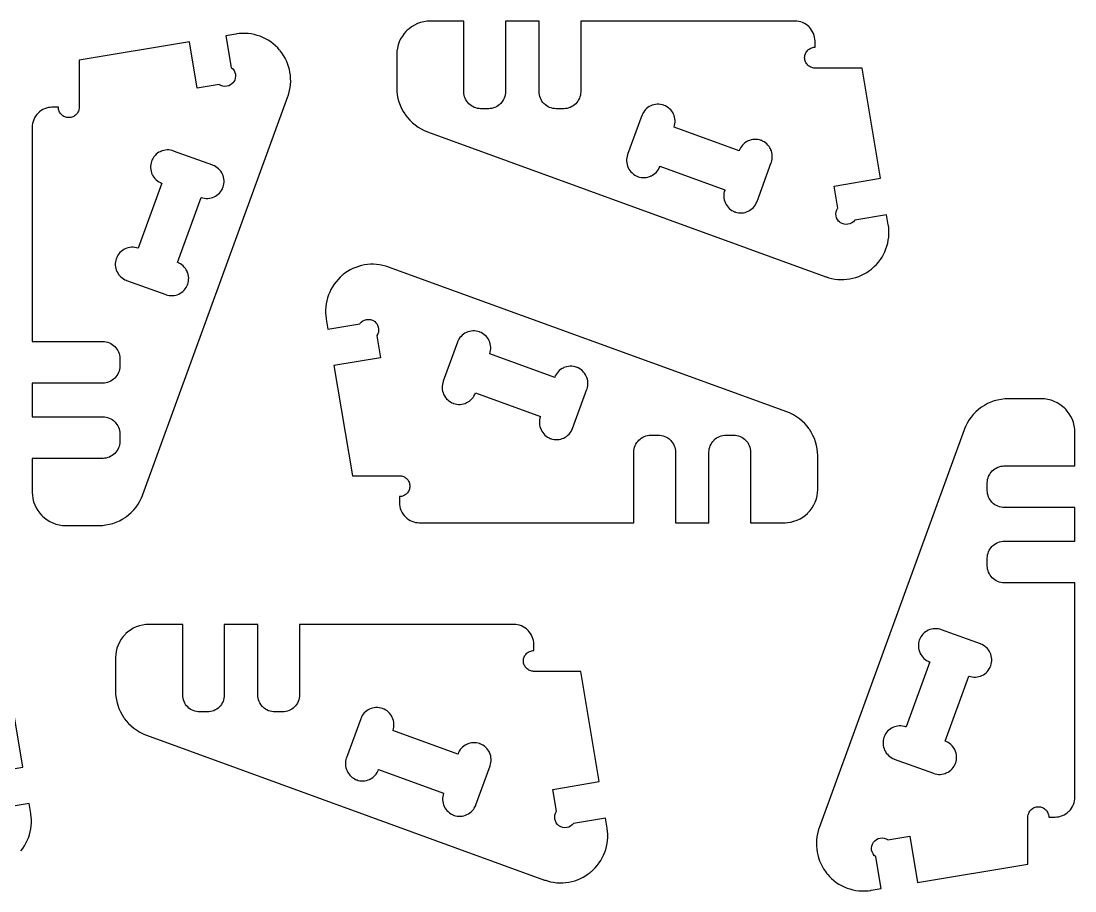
# Model space of a CAD drawing. Extents: x 0 to 371, y 0 to 268.
# Drawn here: x 209.9 to 366.9, y 139 to 268.5 of the extents above; entities that cross this region are included whole.
import ezdxf

# ---------------------------------------------------------------- set-up
doc = ezdxf.new("R2010")
doc.units = 0
doc.layers.get('0').update_dxf_attribs({"linetype": 'CONTINUOUS'})

msp = doc.modelspace()

# ---------------------------------------------------------------- linework, layer by layer
at = {"color": 0}
for points in [[(293.264, 258), (293.264, 257.935), (293.251, 257.739), (293.213, 257.486), (293.15, 257.242), (293.064, 257.007), (292.956, 256.785), (292.828, 256.574), (292.682, 256.378), (292.517, 256.197), (292.336, 256.032), (292.14, 255.886), (291.929, 255.758), (291.707, 255.65), (291.472, 255.565), (291.228, 255.501), (290.975, 255.463), (290.779, 255.45), (290.714, 255.45), (289.614, 255.45), (289.551, 255.45), (289.362, 255.463), (289.114, 255.5), (288.872, 255.56), (288.638, 255.644), (288.414, 255.75), (288.199, 255.879), (287.997, 256.028), (287.856, 256.153), (287.811, 256.197), (287.767, 256.242), (287.642, 256.383), (287.493, 256.585), (287.364, 256.799), (287.258, 257.024), (287.174, 257.258), (287.114, 257.5), (287.076, 257.749), (287.064, 257.938), (287.064, 258), (287.064, 268.5), (282.064, 268.5), (282.064, 258), (282.064, 257.938), (282.051, 257.749), (282.014, 257.5), (281.954, 257.258), (281.869, 257.024), (281.764, 256.799), (281.636, 256.585), (281.486, 256.383), (281.361, 256.242), (281.317, 256.197), (281.272, 256.153), (281.131, 256.028), (280.929, 255.879), (280.715, 255.75), (280.49, 255.644), (280.256, 255.56), (280.014, 255.5), (279.765, 255.463), (279.576, 255.45), (279.514, 255.45), (278.414, 255.45), (278.349, 255.45), (278.153, 255.463), (277.9, 255.501), (277.656, 255.565), (277.421, 255.65), (277.199, 255.758), (276.987, 255.886), (276.792, 256.032), (276.611, 256.197), (276.446, 256.378), (276.3, 256.574), (276.172, 256.785), (276.064, 257.007), (275.979, 257.242), (275.915, 257.486), (275.876, 257.739), (275.864, 257.935), (275.864, 258), (275.864, 268.5), (270.864, 268.5), (270.74, 268.5), (270.369, 268.475), (269.883, 268.403), (269.41, 268.283), (268.95, 268.119), (268.51, 267.911), (268.09, 267.66), (267.696, 267.368), (267.415, 267.122), (267.328, 267.036), (267.242, 266.949), (266.996, 266.669), (266.704, 266.274), (266.453, 265.854), (266.244, 265.414), (266.081, 264.954), (265.961, 264.481), (265.889, 263.994), (265.864, 263.624), (265.864, 263.5), (265.864, 258.581), (265.864, 258.447), (265.885, 258.044), (265.946, 257.513), (266.047, 256.99), (266.188, 256.476), (266.367, 255.975), (266.585, 255.487), (266.839, 255.018), (267.053, 254.676), (267.131, 254.565), (267.207, 254.456), (267.454, 254.138), (267.81, 253.737), (268.193, 253.367), (268.603, 253.028), (269.037, 252.719), (269.494, 252.446), (269.974, 252.206), (270.344, 252.049), (270.471, 252.003), (329.764, 230.428), (329.872, 230.389), (330.206, 230.283), (330.651, 230.169), (331.101, 230.086), (331.554, 230.032), (332.008, 230.007), (332.46, 230.013), (332.911, 230.047), (333.358, 230.11), (333.8, 230.201), (334.235, 230.322), (334.662, 230.469), (335.081, 230.646), (335.489, 230.85), (335.885, 231.081), (336.267, 231.339), (336.544, 231.55), (336.633, 231.624), (336.722, 231.699), (336.981, 231.933), (337.304, 232.261), (337.603, 232.608), (337.878, 232.972), (338.128, 233.351), (338.351, 233.744), (338.549, 234.151), (338.719, 234.569), (338.862, 234.997), (338.978, 235.433), (339.065, 235.878), (339.124, 236.328), (339.153, 236.782), (339.153, 237.24), (339.122, 237.7), (339.081, 238.047), (339.061, 238.161), (338.811, 239.656), (334.069, 238.861), (334.024, 238.799), (333.861, 238.626), (333.619, 238.442), (333.35, 238.31), (333.063, 238.233), (332.767, 238.213), (332.469, 238.249), (332.179, 238.344), (331.971, 238.454), (331.907, 238.5), (331.843, 238.546), (331.671, 238.707), (331.486, 238.95), (331.356, 239.219), (331.278, 239.506), (331.257, 239.803), (331.294, 240.1), (331.389, 240.389), (331.5, 240.599), (331.544, 240.662), (330.999, 243.925), (337.903, 245.081), (335.156, 261.5), (328.156, 261.5), (328.115, 261.5), (327.997, 261.508), (327.843, 261.532), (327.694, 261.569), (327.551, 261.622), (327.417, 261.688), (327.289, 261.765), (327.169, 261.854), (327.06, 261.954), (326.96, 262.064), (326.869, 262.183), (326.793, 262.311), (326.728, 262.447), (326.675, 262.589), (326.636, 262.737), (326.614, 262.892), (326.606, 263.01), (326.606, 263.05), (326.606, 263.09), (326.614, 263.208), (326.636, 263.362), (326.675, 263.511), (326.728, 263.653), (326.793, 263.789), (326.869, 263.917), (326.96, 264.036), (327.06, 264.146), (327.169, 264.246), (327.289, 264.335), (327.417, 264.412), (327.551, 264.478), (327.694, 264.531), (327.843, 264.568), (327.997, 264.592), (328.115, 264.6), (328.156, 264.6), (328.156, 265.5), (328.156, 265.574), (328.14, 265.797), (328.097, 266.088), (328.025, 266.372), (327.926, 266.649), (327.801, 266.912), (327.651, 267.164), (327.476, 267.401), (327.329, 267.569), (327.276, 267.621), (327.224, 267.674), (327.057, 267.821), (326.819, 267.996), (326.568, 268.147), (326.303, 268.272), (326.028, 268.371), (325.743, 268.442), (325.451, 268.485), (325.229, 268.5), (325.156, 268.5), (293.264, 268.5), (293.264, 258)], [(222.082, 220.775), (222.147, 220.775), (222.343, 220.763), (222.596, 220.724), (222.84, 220.661), (223.075, 220.575), (223.299, 220.468), (223.508, 220.34), (223.704, 220.193), (223.886, 220.028), (224.05, 219.847), (224.197, 219.651), (224.325, 219.44), (224.432, 219.218), (224.518, 218.983), (224.581, 218.739), (224.619, 218.486), (224.632, 218.29), (224.632, 218.225), (224.632, 217.125), (224.632, 217.063), (224.619, 216.874), (224.583, 216.625), (224.522, 216.383), (224.439, 216.15), (224.332, 215.925), (224.204, 215.711), (224.056, 215.51), (223.931, 215.367), (223.886, 215.322), (223.842, 215.278), (223.699, 215.153), (223.497, 215.004), (223.283, 214.876), (223.058, 214.769), (222.824, 214.686), (222.582, 214.625), (222.335, 214.587), (222.146, 214.575), (222.082, 214.575), (211.582, 214.575), (211.582, 209.575), (222.082, 209.575), (222.146, 209.575), (222.335, 209.563), (222.582, 209.526), (222.824, 209.465), (223.058, 209.381), (223.283, 209.275), (223.497, 209.147), (223.699, 208.997), (223.842, 208.874), (223.886, 208.828), (223.931, 208.783), (224.056, 208.642), (224.204, 208.44), (224.332, 208.226), (224.439, 208.001), (224.522, 207.767), (224.583, 207.525), (224.619, 207.278), (224.632, 207.089), (224.632, 207.025), (224.632, 205.925), (224.632, 205.86), (224.619, 205.664), (224.581, 205.411), (224.518, 205.167), (224.432, 204.933), (224.325, 204.71), (224.197, 204.5), (224.05, 204.303), (223.886, 204.122), (223.704, 203.957), (223.508, 203.811), (223.299, 203.683), (223.075, 203.575), (222.84, 203.49), (222.596, 203.426), (222.343, 203.389), (222.147, 203.375), (222.082, 203.375), (211.582, 203.375), (211.582, 198.375), (211.582, 198.251), (211.607, 197.881), (211.679, 197.396), (211.799, 196.921), (211.962, 196.462), (212.172, 196.021), (212.422, 195.601), (212.715, 195.207), (212.96, 194.928), (213.047, 194.84), (213.135, 194.753), (213.414, 194.507), (213.808, 194.215), (214.228, 193.964), (214.669, 193.756), (215.128, 193.592), (215.603, 193.472), (216.089, 193.4), (216.458, 193.375), (216.582, 193.375), (221.501, 193.375), (221.636, 193.375), (222.038, 193.396), (222.569, 193.457), (223.093, 193.558), (223.607, 193.699), (224.108, 193.879), (224.594, 194.096), (225.065, 194.35), (225.407, 194.564), (225.517, 194.642), (225.626, 194.718), (225.944, 194.967), (226.344, 195.321), (226.715, 195.704), (227.056, 196.114), (227.362, 196.549), (227.638, 197.006), (227.876, 197.485), (228.033, 197.856), (228.079, 197.982), (249.654, 257.275), (249.694, 257.383), (249.799, 257.717), (249.912, 258.162), (249.997, 258.614), (250.051, 259.065), (250.075, 259.519), (250.069, 259.972), (250.036, 260.422), (249.972, 260.869), (249.881, 261.311), (249.761, 261.746), (249.612, 262.174), (249.436, 262.593), (249.233, 263), (249.001, 263.396), (248.743, 263.778), (248.532, 264.056), (248.458, 264.144), (248.385, 264.233), (248.15, 264.492), (247.821, 264.815), (247.474, 265.114), (247.111, 265.389), (246.731, 265.639), (246.338, 265.862), (245.932, 266.06), (245.514, 266.231), (245.086, 266.374), (244.649, 266.489), (244.206, 266.576), (243.754, 266.636), (243.3, 266.665), (242.842, 266.664), (242.382, 266.633), (242.036, 266.592), (241.921, 266.572), (240.428, 266.322), (241.221, 261.581), (241.285, 261.535), (241.457, 261.374), (241.642, 261.131), (241.772, 260.861), (241.85, 260.574), (241.871, 260.278), (241.833, 259.981), (241.739, 259.69), (241.628, 259.482), (241.582, 259.418), (241.537, 259.354), (241.375, 259.182), (241.133, 258.997), (240.864, 258.867), (240.576, 258.789), (240.279, 258.768), (239.982, 258.806), (239.693, 258.9), (239.485, 259.011), (239.421, 259.057), (236.158, 258.51), (235.003, 265.414), (218.582, 262.667), (218.582, 255.667), (218.582, 255.626), (218.575, 255.508), (218.551, 255.354), (218.513, 255.206), (218.461, 255.064), (218.396, 254.928), (218.318, 254.8), (218.229, 254.681), (218.129, 254.571), (218.018, 254.471), (217.899, 254.382), (217.771, 254.304), (217.636, 254.239), (217.493, 254.186), (217.344, 254.149), (217.192, 254.125), (217.072, 254.117), (217.032, 254.117), (216.993, 254.117), (216.874, 254.125), (216.721, 254.149), (216.572, 254.186), (216.429, 254.239), (216.293, 254.304), (216.165, 254.382), (216.047, 254.471), (215.936, 254.571), (215.836, 254.681), (215.747, 254.8), (215.669, 254.928), (215.604, 255.064), (215.553, 255.206), (215.514, 255.354), (215.49, 255.508), (215.482, 255.626), (215.482, 255.667), (214.582, 255.667), (214.508, 255.667), (214.286, 255.651), (213.994, 255.608), (213.71, 255.537), (213.435, 255.439), (213.169, 255.313), (212.918, 255.162), (212.681, 254.987), (212.514, 254.84), (212.461, 254.787), (212.408, 254.736), (212.263, 254.568), (212.086, 254.331), (211.936, 254.079), (211.811, 253.815), (211.712, 253.539), (211.64, 253.254), (211.597, 252.963), (211.582, 252.74), (211.582, 252.667), (211.582, 220.775), (222.082, 220.775)], [(305.043, 246.872), (314.722, 243.35), (314.7, 243.289), (314.644, 243.1), (314.594, 242.85), (314.571, 242.599), (314.571, 242.349), (314.596, 242.103), (314.643, 241.861), (314.714, 241.626), (314.807, 241.4), (314.921, 241.183), (315.056, 240.979), (315.21, 240.786), (315.382, 240.61), (315.572, 240.449), (315.781, 240.307), (316.006, 240.183), (316.185, 240.104), (316.246, 240.082), (316.307, 240.06), (316.496, 240.006), (316.747, 239.954), (316.999, 239.931), (317.247, 239.931), (317.493, 239.956), (317.735, 240.004), (317.969, 240.075), (318.196, 240.167), (318.412, 240.281), (318.618, 240.415), (318.81, 240.569), (318.986, 240.742), (319.147, 240.933), (319.29, 241.14), (319.412, 241.365), (319.492, 241.544), (319.514, 241.606), (321.635, 247.432), (321.657, 247.492), (321.711, 247.675), (321.764, 247.921), (321.792, 248.171), (321.794, 248.421), (321.774, 248.669), (321.728, 248.917), (321.657, 249.158), (321.589, 249.336), (321.563, 249.394), (321.536, 249.451), (321.444, 249.619), (321.307, 249.829), (321.149, 250.025), (320.974, 250.203), (320.782, 250.364), (320.574, 250.504), (320.353, 250.625), (320.178, 250.701), (320.118, 250.724), (320.058, 250.744), (319.876, 250.799), (319.629, 250.849), (319.379, 250.874), (319.129, 250.874), (318.881, 250.85), (318.633, 250.803), (318.393, 250.729), (318.215, 250.66), (318.158, 250.633), (318.1, 250.606), (317.933, 250.513), (317.725, 250.374), (317.531, 250.214), (317.354, 250.036), (317.196, 249.843), (317.057, 249.633), (316.939, 249.411), (316.864, 249.236), (316.842, 249.176), (307.162, 252.699), (307.185, 252.76), (307.24, 252.949), (307.29, 253.199), (307.314, 253.45), (307.314, 253.7), (307.289, 253.946), (307.242, 254.188), (307.171, 254.422), (307.078, 254.649), (306.964, 254.865), (306.829, 255.069), (306.675, 255.261), (306.503, 255.439), (306.311, 255.6), (306.104, 255.742), (305.879, 255.865), (305.7, 255.944), (305.639, 255.967), (305.578, 255.989), (305.389, 256.043), (305.138, 256.093), (304.886, 256.118), (304.638, 256.118), (304.392, 256.093), (304.15, 256.044), (303.915, 255.974), (303.689, 255.882), (303.472, 255.768), (303.267, 255.633), (303.075, 255.479), (302.897, 255.307), (302.737, 255.115), (302.594, 254.907), (302.472, 254.683), (302.393, 254.504), (302.371, 254.442), (300.25, 248.615), (300.228, 248.554), (300.174, 248.367), (300.124, 248.115), (300.099, 247.864), (300.099, 247.615), (300.124, 247.368), (300.172, 247.128), (300.243, 246.893), (300.336, 246.667), (300.45, 246.45), (300.583, 246.244), (300.737, 246.053), (300.91, 245.875), (301.101, 245.715), (301.31, 245.572), (301.533, 245.449), (301.714, 245.369), (301.775, 245.347), (301.833, 245.326), (302.015, 245.274), (302.261, 245.224), (302.51, 245.197), (302.758, 245.196), (303.006, 245.219), (303.25, 245.267), (303.49, 245.338), (303.667, 245.407), (303.725, 245.433), (303.782, 245.46), (303.947, 245.551), (304.157, 245.689), (304.35, 245.846), (304.526, 246.021), (304.686, 246.213), (304.825, 246.419), (304.944, 246.639), (305.021, 246.813), (305.043, 246.872)], [(233.211, 232.554), (236.732, 242.233), (236.793, 242.211), (236.982, 242.157), (237.233, 242.106), (237.485, 242.082), (237.733, 242.082), (237.981, 242.107), (238.221, 242.156), (238.456, 242.226), (238.682, 242.318), (238.899, 242.432), (239.104, 242.567), (239.296, 242.721), (239.474, 242.893), (239.633, 243.085), (239.776, 243.292), (239.899, 243.517), (239.978, 243.696), (240.001, 243.757), (240.024, 243.819), (240.078, 244.007), (240.128, 244.258), (240.153, 244.51), (240.151, 244.758), (240.126, 245.006), (240.079, 245.246), (240.008, 245.481), (239.915, 245.707), (239.801, 245.924), (239.667, 246.129), (239.514, 246.321), (239.34, 246.499), (239.15, 246.658), (238.942, 246.801), (238.717, 246.924), (238.537, 247.004), (238.476, 247.026), (232.65, 249.146), (232.59, 249.168), (232.408, 249.224), (232.161, 249.275), (231.912, 249.303), (231.662, 249.306), (231.412, 249.285), (231.167, 249.239), (230.924, 249.168), (230.746, 249.1), (230.689, 249.074), (230.631, 249.047), (230.464, 248.957), (230.253, 248.818), (230.058, 248.661), (229.879, 248.485), (229.719, 248.293), (229.578, 248.085), (229.458, 247.864), (229.381, 247.689), (229.36, 247.629), (229.338, 247.571), (229.285, 247.388), (229.235, 247.14), (229.208, 246.89), (229.208, 246.64), (229.232, 246.392), (229.281, 246.144), (229.353, 245.904), (229.422, 245.726), (229.45, 245.669), (229.476, 245.612), (229.569, 245.446), (229.71, 245.236), (229.869, 245.042), (230.046, 244.865), (230.24, 244.707), (230.449, 244.568), (230.671, 244.45), (230.846, 244.375), (230.907, 244.353), (227.385, 234.674), (227.324, 234.696), (227.135, 234.751), (226.883, 234.801), (226.632, 234.825), (226.383, 234.825), (226.136, 234.8), (225.896, 234.753), (225.661, 234.682), (225.435, 234.589), (225.218, 234.475), (225.013, 234.34), (224.821, 234.186), (224.643, 234.014), (224.483, 233.824), (224.34, 233.615), (224.218, 233.39), (224.138, 233.211), (224.115, 233.15), (224.093, 233.089), (224.039, 232.9), (223.989, 232.649), (223.964, 232.399), (223.965, 232.149), (223.989, 231.903), (224.038, 231.661), (224.108, 231.426), (224.201, 231.2), (224.315, 230.983), (224.45, 230.778), (224.603, 230.586), (224.776, 230.41), (224.967, 230.249), (225.175, 230.106), (225.4, 229.983), (225.579, 229.904), (225.64, 229.882), (231.467, 227.761), (231.528, 227.739), (231.717, 227.685), (231.967, 227.635), (232.218, 227.61), (232.468, 227.61), (232.714, 227.635), (232.956, 227.683), (233.19, 227.754), (233.417, 227.847), (233.633, 227.961), (233.838, 228.094), (234.031, 228.249), (234.207, 228.422), (234.368, 228.612), (234.51, 228.821), (234.633, 229.046), (234.713, 229.225), (234.735, 229.286), (234.757, 229.344), (234.81, 229.526), (234.86, 229.772), (234.885, 230.021), (234.886, 230.269), (234.862, 230.517), (234.815, 230.761), (234.744, 231.001), (234.676, 231.179), (234.65, 231.236), (234.622, 231.293), (234.532, 231.458), (234.393, 231.668), (234.236, 231.861), (234.061, 232.037), (233.869, 232.197), (233.664, 232.336), (233.443, 232.456), (233.269, 232.532), (233.211, 232.554)], [(301.165, 204.292), (301.165, 204.357), (301.178, 204.551), (301.217, 204.806), (301.279, 205.05), (301.365, 205.283), (301.472, 205.507), (301.6, 205.717), (301.747, 205.913), (301.911, 206.094), (302.093, 206.258), (302.289, 206.406), (302.5, 206.533), (302.722, 206.64), (302.957, 206.726), (303.201, 206.789), (303.454, 206.828), (303.65, 206.842), (303.715, 206.842), (304.815, 206.842), (304.878, 206.842), (305.067, 206.829), (305.315, 206.792), (305.557, 206.731), (305.79, 206.647), (306.015, 206.54), (306.229, 206.413), (306.431, 206.264), (306.574, 206.139), (306.618, 206.094), (306.662, 206.05), (306.787, 205.907), (306.936, 205.706), (307.064, 205.492), (307.171, 205.267), (307.254, 205.033), (307.315, 204.79), (307.353, 204.543), (307.365, 204.354), (307.365, 204.292), (307.365, 193.792), (312.365, 193.792), (312.365, 204.292), (312.365, 204.354), (312.378, 204.543), (312.414, 204.79), (312.475, 205.033), (312.558, 205.267), (312.665, 205.492), (312.793, 205.706), (312.943, 205.907), (313.067, 206.05), (313.112, 206.094), (313.157, 206.139), (313.299, 206.264), (313.5, 206.413), (313.714, 206.54), (313.939, 206.647), (314.174, 206.731), (314.415, 206.792), (314.662, 206.829), (314.851, 206.842), (314.915, 206.842), (316.015, 206.842), (316.081, 206.842), (316.275, 206.828), (316.529, 206.789), (316.774, 206.726), (317.007, 206.64), (317.231, 206.533), (317.44, 206.406), (317.638, 206.258), (317.818, 206.094), (317.982, 205.913), (318.129, 205.717), (318.257, 205.507), (318.364, 205.283), (318.45, 205.05), (318.513, 204.806), (318.551, 204.551), (318.565, 204.357), (318.565, 204.292), (318.565, 193.792), (323.565, 193.792), (323.689, 193.792), (324.06, 193.815), (324.544, 193.888), (325.019, 194.007), (325.478, 194.172), (325.919, 194.381), (326.339, 194.631), (326.733, 194.924), (327.013, 195.168), (327.1, 195.256), (327.188, 195.343), (327.432, 195.622), (327.725, 196.017), (327.976, 196.436), (328.185, 196.878), (328.349, 197.337), (328.468, 197.811), (328.54, 198.297), (328.565, 198.668), (328.565, 198.792), (328.565, 203.71), (328.565, 203.844), (328.544, 204.247), (328.483, 204.778), (328.382, 205.301), (328.24, 205.815), (328.061, 206.317), (327.844, 206.803), (327.59, 207.274), (327.376, 207.615), (327.299, 207.725), (327.222, 207.835), (326.974, 208.153), (326.619, 208.553), (326.236, 208.924), (325.826, 209.264), (325.392, 209.571), (324.935, 209.846), (324.456, 210.085), (324.085, 210.242), (323.958, 210.288), (264.665, 231.862), (264.557, 231.903), (264.224, 232.007), (263.778, 232.122), (263.326, 232.206), (262.874, 232.26), (262.421, 232.283), (261.968, 232.279), (261.518, 232.244), (261.071, 232.182), (260.629, 232.09), (260.193, 231.969), (259.767, 231.821), (259.347, 231.646), (258.94, 231.442), (258.544, 231.21), (258.162, 230.951), (257.885, 230.742), (257.796, 230.667), (257.707, 230.593), (257.449, 230.358), (257.125, 230.029), (256.825, 229.683), (256.551, 229.319), (256.301, 228.94), (256.078, 228.546), (255.881, 228.14), (255.71, 227.722), (255.567, 227.294), (255.451, 226.857), (255.364, 226.414), (255.304, 225.964), (255.275, 225.508), (255.276, 225.05), (255.307, 224.59), (255.349, 224.244), (255.368, 224.129), (255.618, 222.636), (260.36, 223.429), (260.406, 223.493), (260.567, 223.665), (260.81, 223.85), (261.079, 223.981), (261.367, 224.058), (261.662, 224.079), (261.96, 224.042), (262.25, 223.947), (262.458, 223.836), (262.522, 223.792), (262.586, 223.746), (262.758, 223.585), (262.943, 223.342), (263.074, 223.072), (263.15, 222.785), (263.172, 222.489), (263.135, 222.192), (263.039, 221.901), (262.929, 221.693), (262.883, 221.629), (263.429, 218.367), (256.526, 217.211), (259.274, 200.792), (266.274, 200.792), (266.313, 200.792), (266.432, 200.783), (266.586, 200.76), (266.735, 200.721), (266.876, 200.669), (267.013, 200.604), (267.14, 200.526), (267.26, 200.438), (267.369, 200.337), (267.469, 200.226), (267.558, 200.108), (267.636, 199.981), (267.701, 199.844), (267.754, 199.701), (267.792, 199.553), (267.815, 199.4), (267.824, 199.281), (267.824, 199.242), (267.824, 199.201), (267.815, 199.082), (267.792, 198.929), (267.754, 198.781), (267.701, 198.638), (267.636, 198.503), (267.558, 198.375), (267.469, 198.256), (267.369, 198.144), (267.26, 198.044), (267.14, 197.956), (267.013, 197.878), (266.876, 197.813), (266.735, 197.761), (266.586, 197.722), (266.432, 197.699), (266.313, 197.692), (266.274, 197.692), (266.274, 196.792), (266.274, 196.717), (266.289, 196.494), (266.332, 196.203), (266.403, 195.918), (266.501, 195.643), (266.626, 195.378), (266.778, 195.126), (266.953, 194.89), (267.1, 194.722), (267.153, 194.669), (267.204, 194.617), (267.372, 194.471), (267.61, 194.294), (267.861, 194.144), (268.125, 194.019), (268.401, 193.921), (268.686, 193.849), (268.976, 193.806), (269.2, 193.792), (269.274, 193.792), (301.165, 193.792), (301.165, 204.292)], [(289.386, 215.419), (279.707, 218.942), (279.729, 219.003), (279.783, 219.19), (279.833, 219.442), (279.858, 219.693), (279.858, 219.942), (279.833, 220.189), (279.785, 220.429), (279.714, 220.664), (279.622, 220.89), (279.508, 221.107), (279.374, 221.313), (279.219, 221.504), (279.047, 221.682), (278.856, 221.842), (278.647, 221.985), (278.424, 222.108), (278.244, 222.188), (278.182, 222.21), (278.121, 222.232), (277.933, 222.286), (277.682, 222.336), (277.431, 222.361), (277.182, 222.36), (276.935, 222.336), (276.694, 222.288), (276.46, 222.217), (276.233, 222.124), (276.017, 222.01), (275.811, 221.876), (275.619, 221.722), (275.442, 221.549), (275.282, 221.358), (275.139, 221.15), (275.015, 220.925), (274.936, 220.746), (274.914, 220.685), (272.794, 214.858), (272.772, 214.799), (272.717, 214.617), (272.665, 214.371), (272.638, 214.121), (272.633, 213.871), (272.656, 213.621), (272.701, 213.375), (272.772, 213.133), (272.84, 212.954), (272.867, 212.897), (272.893, 212.839), (272.983, 212.672), (273.122, 212.461), (273.279, 212.267), (273.456, 212.087), (273.647, 211.928), (273.856, 211.786), (274.076, 211.667), (274.251, 211.589), (274.31, 211.568), (274.369, 211.546), (274.553, 211.493), (274.8, 211.443), (275.05, 211.418), (275.3, 211.417), (275.549, 211.44), (275.794, 211.489), (276.036, 211.561), (276.214, 211.631), (276.271, 211.658), (276.328, 211.685), (276.494, 211.778), (276.704, 211.918), (276.899, 212.078), (277.075, 212.254), (277.233, 212.449), (277.372, 212.657), (277.49, 212.881), (277.565, 213.056), (277.586, 213.115), (287.267, 209.593), (287.244, 209.532), (287.189, 209.343), (287.139, 209.092), (287.114, 208.84), (287.115, 208.592), (287.14, 208.346), (287.188, 208.104), (287.258, 207.869), (287.351, 207.643), (287.465, 207.426), (287.6, 207.221), (287.753, 207.029), (287.926, 206.853), (288.117, 206.692), (288.325, 206.549), (288.55, 206.426), (288.729, 206.347), (288.79, 206.325), (288.851, 206.303), (289.04, 206.247), (289.292, 206.197), (289.542, 206.172), (289.792, 206.174), (290.037, 206.199), (290.279, 206.246), (290.514, 206.317), (290.74, 206.41), (290.957, 206.524), (291.162, 206.658), (291.354, 206.813), (291.531, 206.985), (291.692, 207.175), (291.835, 207.383), (291.957, 207.608), (292.036, 207.788), (292.058, 207.849), (294.179, 213.675), (294.201, 213.736), (294.256, 213.925), (294.306, 214.176), (294.331, 214.426), (294.329, 214.676), (294.306, 214.922), (294.257, 215.164), (294.186, 215.399), (294.093, 215.625), (293.979, 215.842), (293.846, 216.047), (293.692, 216.239), (293.518, 216.415), (293.328, 216.576), (293.119, 216.719), (292.894, 216.842), (292.715, 216.921), (292.654, 216.943), (292.594, 216.965), (292.414, 217.018), (292.168, 217.068), (291.919, 217.093), (291.671, 217.094), (291.424, 217.072), (291.178, 217.025), (290.939, 216.953), (290.761, 216.885), (290.704, 216.858), (290.647, 216.832), (290.482, 216.74), (290.272, 216.601), (290.079, 216.444), (289.903, 216.269), (289.743, 216.078), (289.603, 215.872), (289.483, 215.651), (289.408, 215.478), (289.386, 215.419)], [(356.353, 184.849), (356.287, 184.849), (356.092, 184.862), (355.839, 184.9), (355.594, 184.964), (355.36, 185.049), (355.138, 185.157), (354.926, 185.285), (354.731, 185.431), (354.549, 185.596), (354.385, 185.776), (354.237, 185.974), (354.11, 186.183), (354.003, 186.406), (353.917, 186.64), (353.854, 186.885), (353.815, 187.138), (353.803, 187.333), (353.803, 187.399), (353.803, 188.499), (353.803, 188.561), (353.815, 188.751), (353.851, 188.999), (353.912, 189.24), (353.996, 189.475), (354.103, 189.7), (354.231, 189.914), (354.379, 190.115), (354.504, 190.257), (354.549, 190.301), (354.594, 190.346), (354.736, 190.471), (354.938, 190.621), (355.151, 190.749), (355.376, 190.854), (355.611, 190.939), (355.853, 191), (356.1, 191.036), (356.289, 191.049), (356.353, 191.049), (366.853, 191.049), (366.853, 196.049), (356.353, 196.049), (356.289, 196.049), (356.1, 196.061), (355.853, 196.099), (355.611, 196.158), (355.376, 196.243), (355.151, 196.349), (354.938, 196.478), (354.736, 196.626), (354.594, 196.751), (354.549, 196.796), (354.504, 196.84), (354.379, 196.983), (354.231, 197.185), (354.103, 197.399), (353.996, 197.624), (353.912, 197.857), (353.851, 198.099), (353.815, 198.347), (353.803, 198.536), (353.803, 198.599), (353.803, 199.699), (353.803, 199.764), (353.815, 199.96), (353.854, 200.212), (353.917, 200.457), (354.003, 200.692), (354.11, 200.914), (354.237, 201.125), (354.385, 201.321), (354.549, 201.501), (354.731, 201.667), (354.926, 201.814), (355.138, 201.942), (355.36, 202.049), (355.594, 202.135), (355.839, 202.197), (356.092, 202.236), (356.287, 202.249), (356.353, 202.249), (366.853, 202.249), (366.853, 207.249), (366.853, 207.372), (366.828, 207.743), (366.756, 208.229), (366.636, 208.703), (366.472, 209.163), (366.264, 209.603), (366.013, 210.022), (365.719, 210.418), (365.475, 210.697), (365.388, 210.785), (365.3, 210.872), (365.021, 211.117), (364.626, 211.408), (364.207, 211.66), (363.765, 211.868), (363.307, 212.033), (362.832, 212.151), (362.347, 212.225), (361.976, 212.249), (361.853, 212.249), (356.933, 212.249), (356.8, 212.249), (356.397, 212.228), (355.865, 212.167), (355.342, 212.065), (354.828, 211.925), (354.326, 211.746), (353.84, 211.528), (353.369, 211.274), (353.028, 211.06), (352.918, 210.983), (352.808, 210.906), (352.49, 210.658), (352.09, 210.303), (351.719, 209.919), (351.379, 209.51), (351.072, 209.075), (350.797, 208.618), (350.558, 208.14), (350.401, 207.768), (350.356, 207.643), (328.781, 148.35), (328.74, 148.24), (328.636, 147.908), (328.522, 147.461), (328.438, 147.011), (328.385, 146.558), (328.36, 146.106), (328.365, 145.653), (328.399, 145.201), (328.463, 144.756), (328.554, 144.313), (328.674, 143.878), (328.822, 143.45), (328.999, 143.032), (329.201, 142.624), (329.433, 142.228), (329.692, 141.846), (329.903, 141.569), (329.976, 141.479), (330.051, 141.39), (330.286, 141.132), (330.614, 140.808), (330.961, 140.51), (331.325, 140.235), (331.704, 139.986), (332.097, 139.763), (332.504, 139.564), (332.921, 139.394), (333.349, 139.25), (333.786, 139.135), (334.231, 139.047), (334.681, 138.989), (335.135, 138.96), (335.593, 138.96), (336.053, 138.99), (336.399, 139.033), (336.514, 139.051), (338.008, 139.301), (337.214, 144.044), (337.15, 144.089), (336.978, 144.251), (336.793, 144.493), (336.662, 144.763), (336.586, 145.05), (336.565, 145.347), (336.601, 145.644), (336.697, 145.933), (336.807, 146.143), (336.853, 146.206), (336.897, 146.269), (337.06, 146.442), (337.301, 146.626), (337.571, 146.758), (337.858, 146.835), (338.156, 146.856), (338.453, 146.819), (338.742, 146.724), (338.951, 146.612), (339.014, 146.568), (342.276, 147.114), (343.432, 140.21), (359.853, 142.957), (359.853, 149.957), (359.853, 149.997), (359.86, 150.115), (359.883, 150.269), (359.922, 150.418), (359.974, 150.561), (360.039, 150.696), (360.117, 150.824), (360.207, 150.943), (360.307, 151.054), (360.417, 151.154), (360.536, 151.243), (360.664, 151.321), (360.799, 151.386), (360.942, 151.438), (361.09, 151.476), (361.244, 151.5), (361.362, 151.507), (361.403, 151.507), (361.442, 151.507), (361.561, 151.5), (361.715, 151.476), (361.864, 151.438), (362.006, 151.386), (362.142, 151.321), (362.269, 151.243), (362.389, 151.154), (362.499, 151.054), (362.599, 150.943), (362.688, 150.824), (362.765, 150.696), (362.831, 150.561), (362.883, 150.418), (362.921, 150.269), (362.944, 150.115), (362.953, 149.997), (362.953, 149.957), (363.853, 149.957), (363.926, 149.957), (364.149, 149.972), (364.44, 150.015), (364.725, 150.087), (365, 150.186), (365.265, 150.311), (365.517, 150.461), (365.754, 150.638), (365.921, 150.783), (365.974, 150.836), (366.026, 150.889), (366.174, 151.056), (366.349, 151.293), (366.499, 151.544), (366.624, 151.81), (366.722, 152.085), (366.794, 152.369), (366.838, 152.661), (366.853, 152.883), (366.853, 152.957), (366.853, 184.849), (356.353, 184.849)], [(251.394, 168.157), (251.394, 168.092), (251.382, 167.896), (251.343, 167.643), (251.281, 167.399), (251.194, 167.164), (251.088, 166.94), (250.96, 166.731), (250.813, 166.535), (250.649, 166.353), (250.467, 166.189), (250.271, 166.042), (250.061, 165.914), (249.838, 165.807), (249.603, 165.721), (249.358, 165.658), (249.106, 165.619), (248.91, 165.607), (248.844, 165.607), (247.744, 165.607), (247.682, 165.607), (247.493, 165.619), (247.246, 165.656), (247.003, 165.717), (246.769, 165.8), (246.544, 165.907), (246.331, 166.035), (246.129, 166.183), (245.986, 166.308), (245.942, 166.353), (245.897, 166.397), (245.772, 166.54), (245.624, 166.742), (245.496, 166.956), (245.389, 167.181), (245.306, 167.415), (245.244, 167.657), (245.207, 167.904), (245.194, 168.093), (245.194, 168.157), (245.194, 178.657), (240.194, 178.657), (240.194, 168.157), (240.194, 168.093), (240.182, 167.904), (240.146, 167.657), (240.085, 167.415), (240.001, 167.181), (239.894, 166.956), (239.767, 166.742), (239.618, 166.54), (239.493, 166.397), (239.449, 166.353), (239.404, 166.308), (239.261, 166.183), (239.06, 166.035), (238.846, 165.907), (238.621, 165.8), (238.386, 165.717), (238.144, 165.656), (237.897, 165.619), (237.708, 165.607), (237.644, 165.607), (236.544, 165.607), (236.479, 165.607), (236.285, 165.619), (236.031, 165.658), (235.786, 165.721), (235.553, 165.807), (235.329, 165.914), (235.119, 166.042), (234.922, 166.189), (234.742, 166.353), (234.578, 166.535), (234.431, 166.731), (234.303, 166.94), (234.196, 167.164), (234.11, 167.399), (234.047, 167.643), (234.008, 167.896), (233.994, 168.092), (233.994, 168.157), (233.994, 178.657), (228.994, 178.657), (228.871, 178.657), (228.501, 178.632), (228.015, 178.56), (227.54, 178.44), (227.082, 178.276), (226.64, 178.067), (226.221, 177.817), (225.826, 177.524), (225.547, 177.279), (225.46, 177.192), (225.372, 177.104), (225.128, 176.825), (224.835, 176.431), (224.583, 176.011), (224.375, 175.569), (224.211, 175.111), (224.092, 174.636), (224.019, 174.15), (223.994, 173.781), (223.994, 173.657), (223.994, 168.737), (223.994, 168.603), (224.015, 168.2), (224.076, 167.669), (224.178, 167.146), (224.319, 166.632), (224.499, 166.131), (224.715, 165.644), (224.969, 165.174), (225.185, 164.832), (225.261, 164.722), (225.337, 164.612), (225.586, 164.294), (225.94, 163.894), (226.324, 163.524), (226.733, 163.183), (227.168, 162.876), (227.626, 162.601), (228.104, 162.362), (228.475, 162.206), (228.601, 162.16), (287.894, 140.585), (288.003, 140.544), (288.336, 140.44), (288.783, 140.326), (289.233, 140.242), (289.686, 140.188), (290.139, 140.164), (290.592, 140.169), (291.042, 140.203), (291.489, 140.267), (291.931, 140.358), (292.367, 140.478), (292.794, 140.626), (293.213, 140.803), (293.619, 141.006), (294.015, 141.237), (294.397, 141.496), (294.675, 141.707), (294.764, 141.781), (294.853, 141.854), (295.111, 142.089), (295.435, 142.418), (295.735, 142.765), (296.008, 143.128), (296.258, 143.508), (296.482, 143.901), (296.679, 144.307), (296.85, 144.725), (296.993, 145.153), (297.11, 145.59), (297.196, 146.033), (297.256, 146.485), (297.285, 146.939), (297.285, 147.397), (297.253, 147.857), (297.211, 148.203), (297.192, 148.318), (296.942, 149.811), (292.2, 149.018), (292.154, 148.954), (291.993, 148.782), (291.75, 148.597), (291.481, 148.467), (291.194, 148.389), (290.897, 148.368), (290.6, 148.406), (290.311, 148.5), (290.101, 148.611), (290.037, 148.657), (289.974, 148.701), (289.801, 148.864), (289.618, 149.106), (289.486, 149.375), (289.41, 149.663), (289.389, 149.96), (289.425, 150.257), (289.521, 150.546), (289.631, 150.754), (289.676, 150.818), (289.131, 154.081), (296.035, 155.236), (293.286, 171.657), (286.286, 171.657), (286.247, 171.657), (286.128, 171.664), (285.974, 171.688), (285.825, 171.726), (285.683, 171.778), (285.547, 171.843), (285.419, 171.921), (285.3, 172.01), (285.19, 172.11), (285.09, 172.221), (285.001, 172.34), (284.924, 172.468), (284.858, 172.603), (284.806, 172.746), (284.768, 172.894), (284.744, 173.047), (284.736, 173.167), (284.736, 173.207), (284.736, 173.246), (284.744, 173.365), (284.768, 173.518), (284.806, 173.667), (284.858, 173.81), (284.924, 173.946), (285.001, 174.074), (285.09, 174.192), (285.19, 174.303), (285.3, 174.403), (285.419, 174.492), (285.547, 174.569), (285.683, 174.635), (285.825, 174.686), (285.974, 174.725), (286.128, 174.749), (286.247, 174.757), (286.286, 174.757), (286.286, 175.657), (286.286, 175.731), (286.272, 175.953), (286.228, 176.244), (286.157, 176.529), (286.058, 176.804), (285.933, 177.069), (285.782, 177.321), (285.607, 177.557), (285.46, 177.725), (285.408, 177.778), (285.356, 177.831), (285.188, 177.976), (284.951, 178.153), (284.699, 178.303), (284.435, 178.428), (284.158, 178.526), (283.874, 178.599), (283.583, 178.642), (283.361, 178.657), (283.286, 178.657), (251.394, 178.657), (251.394, 168.157)], [(345.225, 173.069), (341.703, 163.39), (341.642, 163.413), (341.453, 163.468), (341.201, 163.518), (340.95, 163.543), (340.701, 163.542), (340.456, 163.517), (340.214, 163.469), (339.979, 163.399), (339.753, 163.306), (339.536, 163.192), (339.331, 163.057), (339.139, 162.904), (338.963, 162.731), (338.801, 162.54), (338.658, 162.332), (338.536, 162.107), (338.457, 161.928), (338.435, 161.867), (338.412, 161.806), (338.357, 161.617), (338.307, 161.365), (338.283, 161.115), (338.283, 160.865), (338.308, 160.619), (338.356, 160.378), (338.426, 160.143), (338.519, 159.917), (338.633, 159.7), (338.768, 159.494), (338.922, 159.303), (339.094, 159.126), (339.285, 158.965), (339.493, 158.822), (339.718, 158.7), (339.897, 158.621), (339.958, 158.599), (345.785, 156.478), (345.844, 156.456), (346.026, 156.401), (346.274, 156.349), (346.522, 156.321), (346.772, 156.318), (347.022, 156.339), (347.268, 156.385), (347.511, 156.456), (347.689, 156.524), (347.746, 156.55), (347.804, 156.576), (347.971, 156.668), (348.182, 156.806), (348.378, 156.964), (348.556, 157.139), (348.715, 157.332), (348.857, 157.539), (348.978, 157.76), (349.054, 157.935), (349.075, 157.994), (349.097, 158.054), (349.15, 158.237), (349.2, 158.483), (349.226, 158.733), (349.226, 158.983), (349.203, 159.233), (349.154, 159.479), (349.082, 159.721), (349.013, 159.897), (348.985, 159.956), (348.958, 160.013), (348.865, 160.179), (348.725, 160.389), (348.565, 160.582), (348.389, 160.758), (348.194, 160.917), (347.986, 161.056), (347.764, 161.174), (347.589, 161.25), (347.529, 161.271), (351.051, 170.95), (351.112, 170.928), (351.3, 170.874), (351.551, 170.824), (351.803, 170.799), (352.051, 170.799), (352.299, 170.824), (352.539, 170.872), (352.774, 170.943), (353, 171.035), (353.217, 171.149), (353.422, 171.283), (353.614, 171.438), (353.792, 171.61), (353.951, 171.801), (354.094, 172.01), (354.218, 172.233), (354.297, 172.413), (354.319, 172.474), (354.342, 172.536), (354.396, 172.724), (354.446, 172.975), (354.471, 173.226), (354.469, 173.475), (354.446, 173.722), (354.397, 173.962), (354.326, 174.197), (354.233, 174.424), (354.119, 174.64), (353.986, 174.846), (353.832, 175.038), (353.658, 175.215), (353.468, 175.375), (353.26, 175.518), (353.035, 175.642), (352.856, 175.721), (352.794, 175.743), (346.968, 177.862), (346.907, 177.885), (346.719, 177.939), (346.468, 177.99), (346.217, 178.014), (345.967, 178.014), (345.721, 177.989), (345.479, 177.94), (345.244, 177.869), (345.018, 177.778), (344.801, 177.664), (344.597, 177.529), (344.406, 177.375), (344.228, 177.203), (344.067, 177.011), (343.925, 176.803), (343.801, 176.579), (343.722, 176.4), (343.7, 176.339), (343.679, 176.279), (343.625, 176.097), (343.575, 175.851), (343.55, 175.604), (343.549, 175.356), (343.572, 175.107), (343.619, 174.862), (343.69, 174.622), (343.758, 174.446), (343.786, 174.389), (343.813, 174.332), (343.903, 174.165), (344.042, 173.957), (344.199, 173.763), (344.374, 173.586), (344.565, 173.428), (344.772, 173.288), (344.992, 173.168), (345.165, 173.092), (345.225, 173.069)], [(263.174, 157.028), (272.853, 153.507), (272.831, 153.446), (272.776, 153.257), (272.726, 153.006), (272.701, 152.754), (272.701, 152.506), (272.726, 152.258), (272.775, 152.018), (272.846, 151.783), (272.939, 151.557), (273.053, 151.34), (273.186, 151.135), (273.34, 150.943), (273.513, 150.765), (273.704, 150.606), (273.912, 150.462), (274.136, 150.34), (274.317, 150.261), (274.378, 150.237), (274.439, 150.215), (274.626, 150.161), (274.878, 150.111), (275.129, 150.086), (275.379, 150.087), (275.625, 150.111), (275.865, 150.16), (276.1, 150.231), (276.328, 150.324), (276.543, 150.438), (276.749, 150.572), (276.94, 150.725), (277.118, 150.899), (277.279, 151.089), (277.421, 151.297), (277.544, 151.522), (277.624, 151.701), (277.646, 151.763), (279.765, 157.589), (279.787, 157.649), (279.843, 157.831), (279.894, 158.078), (279.922, 158.326), (279.926, 158.576), (279.904, 158.826), (279.858, 159.072), (279.789, 159.315), (279.721, 159.493), (279.693, 159.55), (279.667, 159.608), (279.576, 159.775), (279.438, 159.986), (279.281, 160.181), (279.104, 160.36), (278.912, 160.519), (278.706, 160.661), (278.483, 160.781), (278.31, 160.858), (278.25, 160.879), (278.19, 160.901), (278.007, 160.954), (277.76, 161.004), (277.51, 161.029), (277.26, 161.031), (277.011, 161.007), (276.765, 160.958), (276.524, 160.886), (276.346, 160.817), (276.289, 160.789), (276.232, 160.763), (276.065, 160.669), (275.856, 160.529), (275.662, 160.369), (275.485, 160.193), (275.326, 159.999), (275.188, 159.79), (275.069, 159.568), (274.994, 159.393), (274.974, 159.332), (265.294, 162.854), (265.317, 162.915), (265.371, 163.104), (265.421, 163.356), (265.446, 163.607), (265.444, 163.856), (265.421, 164.103), (265.372, 164.343), (265.301, 164.578), (265.208, 164.804), (265.094, 165.021), (264.96, 165.226), (264.807, 165.418), (264.633, 165.596), (264.443, 165.756), (264.235, 165.899), (264.01, 166.021), (263.831, 166.1), (263.769, 166.122), (263.708, 166.146), (263.519, 166.2), (263.269, 166.25), (263.018, 166.275), (262.768, 166.274), (262.522, 166.25), (262.281, 166.201), (262.046, 166.131), (261.819, 166.038), (261.603, 165.924), (261.399, 165.789), (261.206, 165.636), (261.029, 165.462), (260.868, 165.272), (260.725, 165.064), (260.603, 164.839), (260.524, 164.66), (260.501, 164.599), (258.381, 158.772), (258.358, 158.711), (258.304, 158.522), (258.254, 158.272), (258.229, 158.021), (258.231, 157.771), (258.254, 157.525), (258.303, 157.283), (258.374, 157.049), (258.467, 156.822), (258.581, 156.606), (258.715, 156.401), (258.868, 156.208), (259.042, 156.032), (259.232, 155.871), (259.44, 155.728), (259.665, 155.606), (259.844, 155.526), (259.906, 155.504), (259.965, 155.482), (260.147, 155.429), (260.392, 155.379), (260.64, 155.354), (260.889, 155.353), (261.136, 155.376), (261.382, 155.422), (261.622, 155.494), (261.799, 155.563), (261.856, 155.589), (261.912, 155.617), (262.079, 155.707), (262.287, 155.846), (262.481, 156.003), (262.658, 156.178), (262.817, 156.369), (262.957, 156.575), (263.076, 156.796), (263.153, 156.969), (263.174, 157.028)]]:
    msp.add_lwpolyline(points, close=True, dxfattribs=at)
for points in [[(203.31, 156.233), (210.214, 157.389), (207.467, 173.808)], [(209.914, 144.917), (210.189, 145.281), (210.438, 145.66), (210.661, 146.053), (210.858, 146.46), (211.029, 146.878), (211.174, 147.306), (211.289, 147.742), (211.376, 148.186), (211.435, 148.636), (211.464, 149.092), (211.464, 149.549), (211.433, 150.01), (211.39, 150.356), (211.372, 150.469), (211.122, 151.964), (206.379, 151.171)]]:
    msp.add_lwpolyline(points, dxfattribs=at)

doc.saveas('drawing.dxf')
